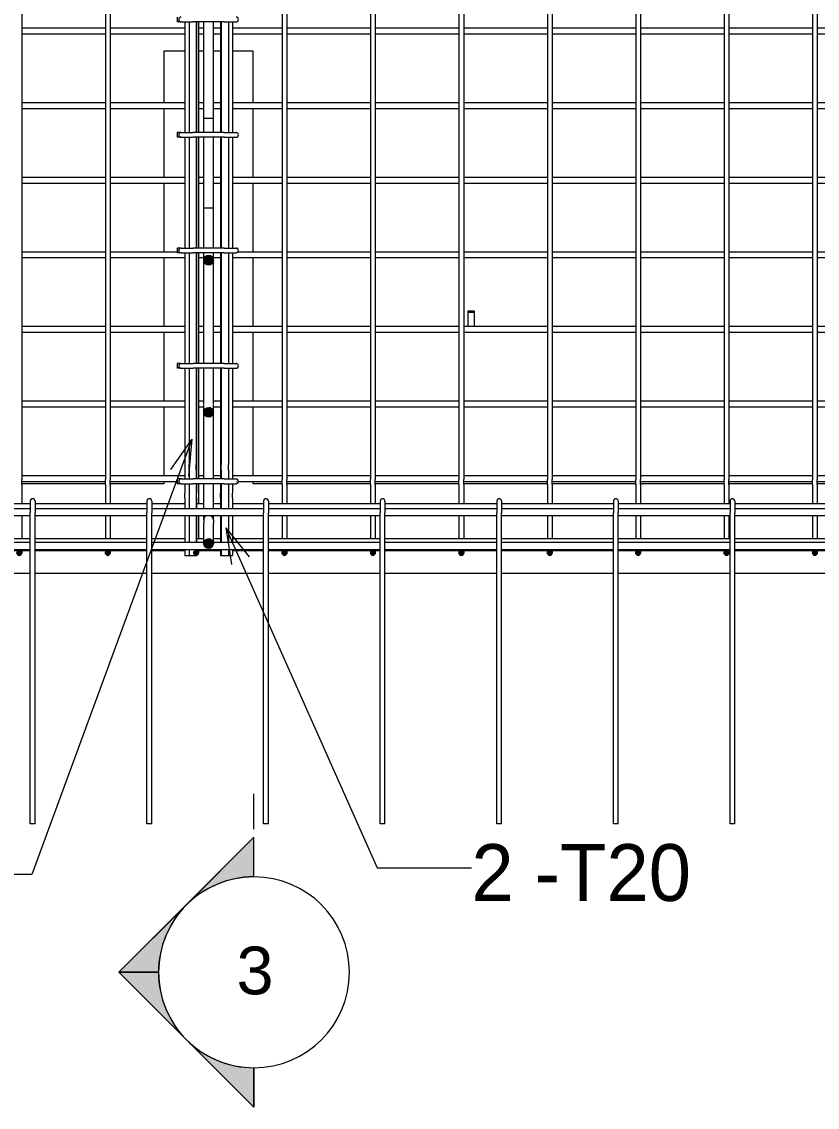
# Model space of a CAD drawing. Header units: millimetres. Extents: x 61914 to 85282, y 2378 to 28606.
# Drawn here: x 65570 to 66903, y 24155 to 25975 of the extents above; entities that cross this region are included whole.
import ezdxf

# ---------------------------------------------------------------- set-up
doc = ezdxf.new("R2010")
doc.units = ezdxf.units.MM
for name, color, linetype, lineweight in [('A-FLOR', 192, 'Continuous', 18), ('A-GENM', 13, 'Continuous', 18), ('G-ANNO-SYMB', 111, 'Continuous', 9), ('S-RBAR', 171, 'Continuous', 18), ('S-RBAR-IDEN', 171, 'Continuous', 9)]:
    doc.layers.add(name, color=color, linetype=linetype, lineweight=lineweight)
doc.styles.add('Arial', font='arial.ttf', dxfattribs={"height": 80})
doc.styles.add('Nirmala UI', font='Nirmala.ttf', dxfattribs={"height": 95.25})

# ---------------------------------------------------------------- blocks, each defined once
blk = doc.blocks.new('RR spread anchor face based - RR-SA-2_5-150-V1-Elevation Top1')
at = {"layer": 'A-GENM'}
for p, q in [((66318, 25487.9), (66318, 25490.4)), ((66318, 25490.4), (66328, 25490.4)), ((66318, 25464.4), (66318, 25487.9)), ((66318, 25487.9), (66328, 25487.9)), ((66328, 25490.4), (66328, 25487.9)), ((66328, 25487.9), (66328, 25464.4))]:
    blk.add_line(p, q, dxfattribs=at)
blk = doc.blocks.new('Detail View - M_Section Head - Filled SHOP DWG-600895-Elevation Top1')
at = {"layer": 'G-ANNO-SYMB'}
h = blk.add_hatch(color=256, dxfattribs=at)
edge = h.paths.add_edge_path()
edge.add_line((62881.6, 25976.8), (62881.6, 25910.5))
edge.add_arc((62881.6, 25750.5), 160, 90, 135)
edge.add_line((62768.5, 25863.6), (62881.6, 25976.8))
h = blk.add_hatch(color=256, dxfattribs=at)
edge = h.paths.add_edge_path()
edge.add_line((62881.6, 25976.8), (62994.7, 25863.6))
edge.add_arc((62881.6, 25750.5), 160, 45, 90)
edge.add_line((62881.6, 25910.5), (62881.6, 25976.8))
h = blk.add_hatch(color=256, dxfattribs=at)
edge = h.paths.add_edge_path()
edge.add_line((62655.3, 25750.5), (62768.5, 25863.6))
edge.add_arc((62881.6, 25750.5), 160, 135, 180)
edge.add_line((62721.6, 25750.5), (62655.3, 25750.5))
h = blk.add_hatch(color=256, dxfattribs=at)
edge = h.paths.add_edge_path()
edge.add_line((63107.9, 25750.5), (63041.6, 25750.5))
edge.add_arc((62881.6, 25750.5), 160, 0, 45)
edge.add_line((62994.7, 25863.6), (63107.9, 25750.5))
for p, q in [((62881.6, 25976.8), (62655.3, 25750.5)), ((62881.6, 25976.8), (62768.5, 25863.6)), ((62881.6, 25976.8), (63107.9, 25750.5)), ((62881.6, 25910.5), (62881.6, 25976.8)), ((62881.6, 25976.8), (62881.6, 25910.5)), ((62994.7, 25863.6), (62881.6, 25976.8)), ((62768.5, 25863.6), (62655.3, 25750.5)), ((63107.9, 25750.5), (62994.7, 25863.6)), ((62721.6, 25750.5), (62655.3, 25750.5)), ((62655.3, 25750.5), (62721.6, 25750.5)), ((63041.6, 25750.5), (63107.9, 25750.5)), ((63041.6, 25750.5), (63107.9, 25750.5))]:
    blk.add_line(p, q, dxfattribs=at)
for start, end in [(0, 180), (90, 135), (45, 90), (135, 180), (0, 45), (180, 0)]:
    blk.add_arc((62881.6, 25750.5), 160, start, end, dxfattribs=at)

msp = doc.modelspace()

# ---------------------------------------------------------------- hatches: boundary and pattern name
at = {"layer": 'S-RBAR'}
h = msp.add_hatch(color=256, dxfattribs=at)
edge = h.paths.add_edge_path()
edge.add_arc((65883, 25575.4), 8, 0, 360)
for points in [[(65885.5, 25567.8), (65891, 25575.4), (65885.5, 25583), (65876.6, 25580.1), (65876.6, 25570.7)], [(65885.5, 25312.8), (65891, 25320.4), (65885.5, 25328), (65876.6, 25325.1), (65876.6, 25315.7)], [(65885.5, 25092.8), (65891, 25100.4), (65885.5, 25108), (65876.6, 25105.1), (65876.6, 25095.7)], [(65885.5, 25092.8), (65891, 25100.4), (65885.5, 25108), (65876.6, 25105.1), (65876.6, 25095.7)], [(65714, 25080.4), (65718, 25084.4), (65714, 25088.4), (65710, 25084.4)], [(65862.1, 25080.4), (65866.1, 25084.4), (65862.1, 25088.4), (65858.1, 25084.4)], [(66010.3, 25080.4), (66014.3, 25084.4), (66010.3, 25088.4), (66006.3, 25084.4)], [(66158.5, 25080.4), (66162.5, 25084.4), (66158.5, 25088.4), (66154.5, 25084.4)], [(66306.7, 25080.4), (66310.7, 25084.4), (66306.7, 25088.4), (66302.7, 25084.4)], [(66454.9, 25080.4), (66458.9, 25084.4), (66454.9, 25088.4), (66450.9, 25084.4)], [(66603, 25080.4), (66607, 25084.4), (66603, 25088.4), (66599, 25084.4)], [(66751.2, 25080.4), (66755.2, 25084.4), (66751.2, 25088.4), (66747.2, 25084.4)], [(66899.4, 25080.4), (66903.4, 25084.4), (66899.4, 25088.4), (66895.4, 25084.4)]]:
    msp.add_hatch(color=256, dxfattribs=at).paths.add_polyline_path(points)
h = msp.add_hatch(color=256, dxfattribs=at)
edge = h.paths.add_edge_path()
edge.add_arc((65883, 25320.4), 8, 0, 360)
h = msp.add_hatch(color=256, dxfattribs=at)
edge = h.paths.add_edge_path()
edge.add_arc((65883, 25100.4), 8, 0, 360)
h = msp.add_hatch(color=256, dxfattribs=at)
edge = h.paths.add_edge_path()
edge.add_arc((65883, 25100.4), 8, 0, 360)
h = msp.add_hatch(color=256, dxfattribs=at)
edge = h.paths.add_edge_path()
edge.add_arc((65565.8, 25084.4), 4, 0, 360)
h = msp.add_hatch(color=256, dxfattribs=at)
edge = h.paths.add_edge_path()
edge.add_arc((65714, 25084.4), 4, 0, 360)
h = msp.add_hatch(color=256, dxfattribs=at)
edge = h.paths.add_edge_path()
edge.add_arc((65862.1, 25084.4), 4, 0, 360)
h = msp.add_hatch(color=256, dxfattribs=at)
edge = h.paths.add_edge_path()
edge.add_arc((66010.3, 25084.4), 4, 0, 360)
h = msp.add_hatch(color=256, dxfattribs=at)
edge = h.paths.add_edge_path()
edge.add_arc((66158.5, 25084.4), 4, 0, 360)
h = msp.add_hatch(color=256, dxfattribs=at)
edge = h.paths.add_edge_path()
edge.add_arc((66306.7, 25084.4), 4, 0, 360)
h = msp.add_hatch(color=256, dxfattribs=at)
edge = h.paths.add_edge_path()
edge.add_arc((66454.9, 25084.4), 4, 0, 360)
h = msp.add_hatch(color=256, dxfattribs=at)
edge = h.paths.add_edge_path()
edge.add_arc((66603, 25084.4), 4, 0, 360)
h = msp.add_hatch(color=256, dxfattribs=at)
edge = h.paths.add_edge_path()
edge.add_arc((66751.2, 25084.4), 4, 0, 360)
h = msp.add_hatch(color=256, dxfattribs=at)
edge = h.paths.add_edge_path()
edge.add_arc((66899.4, 25084.4), 4, 0, 360)

# ---------------------------------------------------------------- linework, layer by layer
at = {"layer": 'A-FLOR'}
for p, q in [((65843, 25925.4), (65808, 25925.4)), ((65808, 25925.4), (65808, 25839.4)), ((65875, 25925.4), (65866.1, 25925.4)), ((65903, 25925.4), (65891, 25925.4)), ((65958, 25925.4), (65923, 25925.4)), ((65958, 25839.4), (65958, 25925.4)), ((65808, 25829.4), (65808, 25714.4)), ((65958, 25714.4), (65958, 25829.4)), ((65808, 25704.4), (65808, 25589.4)), ((65958, 25589.4), (65958, 25704.4)), ((65808, 25579.4), (65808, 25464.4)), ((65958, 25464.4), (65958, 25579.4)), ((65808, 25454.4), (65808, 25339.4)), ((65958, 25339.4), (65958, 25454.4)), ((65808, 25329.4), (65808, 25214.4)), ((65958, 25214.4), (65958, 25329.4)), ((65808, 25204.4), (65808, 25200.4)), ((65958, 25200.4), (65958, 25204.4)), ((65710, 25200.4), (65569.8, 25200.4)), ((65808, 25200.4), (65718, 25200.4)), ((66006.3, 25200.4), (65958, 25200.4)), ((66154.5, 25200.4), (66014.3, 25200.4)), ((66302.7, 25200.4), (66162.5, 25200.4)), ((66450.9, 25200.4), (66310.7, 25200.4)), ((66599, 25200.4), (66458.9, 25200.4)), ((66747.2, 25200.4), (66607, 25200.4)), ((66895.4, 25200.4), (66755.2, 25200.4)), ((67025, 25200.4), (66903.4, 25200.4)), ((65396.7, 25050.4), (65584.2, 25050.4)), ((65592.2, 25050.4), (65779.7, 25050.4)), ((65787.7, 25050.4), (65975.2, 25050.4)), ((65983.2, 25050.4), (66170.7, 25050.4)), ((66178.7, 25050.4), (66366.2, 25050.4)), ((66374.2, 25050.4), (66561.7, 25050.4)), ((66569.7, 25050.4), (66757.2, 25050.4)), ((66765.2, 25050.4), (66952.7, 25050.4))]:
    msp.add_line(p, q, dxfattribs=at)
at = {"layer": 'G-ANNO-SYMB'}
msp.add_line((65959.1, 24621.5), (65959.1, 24680.8), dxfattribs=at)
at = {"layer": 'S-RBAR'}
for p, q in [((65569.8, 26943.2), (65569.8, 25207.6)), ((65710, 26943.2), (65710, 25207.6)), ((65718, 26943.2), (65718, 25207.6)), ((66006.3, 26943.2), (66006.3, 25207.6)), ((66014.3, 26943.2), (66014.3, 25207.6)), ((66154.5, 26943.2), (66154.5, 25207.6)), ((66162.5, 26943.2), (66162.5, 25207.6)), ((66302.7, 26943.2), (66302.7, 25207.6)), ((66310.7, 26943.2), (66310.7, 25207.6)), ((66450.9, 26943.2), (66450.9, 25207.6)), ((66458.9, 26943.2), (66458.9, 25207.6)), ((66599, 26943.2), (66599, 25207.6)), ((66607, 26943.2), (66607, 25207.6)), ((66747.2, 26943.2), (66747.2, 25207.6)), ((66755.2, 26943.2), (66755.2, 25207.6)), ((66895.4, 26943.2), (66895.4, 25207.6)), ((66903.4, 26943.2), (66903.4, 25207.6)), ((65830.6, 25982.6), (65830.6, 25974.6)), ((65837, 25974.6), (65830.6, 25974.6)), ((65837, 25974.6), (65857, 25974.6)), ((65843, 25974.6), (65843, 25789.1)), ((65850.4, 25974.6), (65850.4, 25789.1)), ((65909, 25974.6), (65857, 25974.6)), ((65862.4, 25974.6), (65862.4, 25789.1)), ((65863, 25974.6), (65863, 25789.1)), ((65866.1, 25974.6), (65866.1, 25789.1)), ((65875, 25789.1), (65875, 25974.6)), ((65891, 25789.1), (65891, 25974.6)), ((65903, 25974.6), (65903, 25789.1)), ((65904.3, 25974.6), (65904.3, 25789.1)), ((65909, 25974.6), (65929, 25974.6)), ((65909, 25974.6), (65929, 25974.6)), ((65916.3, 25974.6), (65916.3, 25789.1)), ((65923, 25974.6), (65923, 25789.1)), ((65569.8, 25964.4), (65710, 25964.4)), ((65569.8, 25954.4), (65710, 25954.4)), ((65718, 25964.4), (65843, 25964.4)), ((65718, 25954.4), (65843, 25954.4)), ((65866.1, 25964.4), (65875, 25964.4)), ((65866.1, 25954.4), (65875, 25954.4)), ((65891, 25964.4), (65903, 25964.4)), ((65891, 25954.4), (65903, 25954.4)), ((65923, 25964.4), (66006.3, 25964.4)), ((65923, 25954.4), (66006.3, 25954.4)), ((66014.3, 25964.4), (66154.5, 25964.4)), ((66014.3, 25954.4), (66154.5, 25954.4)), ((66162.5, 25964.4), (66302.7, 25964.4)), ((66162.5, 25954.4), (66302.7, 25954.4)), ((66310.7, 25964.4), (66450.9, 25964.4)), ((66310.7, 25954.4), (66450.9, 25954.4)), ((66458.9, 25964.4), (66599, 25964.4)), ((66458.9, 25954.4), (66599, 25954.4)), ((66607, 25964.4), (66747.2, 25964.4)), ((66607, 25954.4), (66747.2, 25954.4)), ((66755.2, 25964.4), (66895.4, 25964.4)), ((66755.2, 25954.4), (66895.4, 25954.4)), ((66903.4, 25964.4), (67043.6, 25964.4)), ((66903.4, 25954.4), (67043.6, 25954.4)), ((65569.8, 25839.4), (65710, 25839.4)), ((65718, 25839.4), (65843, 25839.4)), ((65866.1, 25839.4), (65875, 25839.4)), ((65891, 25839.4), (65903, 25839.4)), ((65923, 25839.4), (66006.3, 25839.4)), ((66014.3, 25839.4), (66154.5, 25839.4)), ((66162.5, 25839.4), (66302.7, 25839.4)), ((66310.7, 25839.4), (66450.9, 25839.4)), ((66458.9, 25839.4), (66599, 25839.4)), ((66607, 25839.4), (66747.2, 25839.4)), ((66755.2, 25839.4), (66895.4, 25839.4)), ((66903.4, 25839.4), (67043.6, 25839.4)), ((65569.8, 25829.4), (65710, 25829.4)), ((65718, 25829.4), (65843, 25829.4)), ((65866.1, 25829.4), (65875, 25829.4)), ((65891, 25829.4), (65903, 25829.4)), ((65923, 25829.4), (66006.3, 25829.4)), ((66014.3, 25829.4), (66154.5, 25829.4)), ((66162.5, 25829.4), (66302.7, 25829.4)), ((66310.7, 25829.4), (66450.9, 25829.4)), ((66458.9, 25829.4), (66599, 25829.4)), ((66607, 25829.4), (66747.2, 25829.4)), ((66755.2, 25829.4), (66895.4, 25829.4)), ((66903.4, 25829.4), (67043.6, 25829.4)), ((65891, 25812.4), (65875, 25812.4)), ((65875, 25789.1), (65875, 25812.4)), ((65891, 25789.1), (65891, 25812.4)), ((65837, 25789.1), (65830.6, 25789.1)), ((65830.6, 25789.1), (65830.6, 25781.1)), ((65837, 25789.1), (65857, 25789.1)), ((65909, 25789.1), (65857, 25789.1)), ((65909, 25789.1), (65923.2, 25789.1)), ((65923.2, 25789.1), (65929, 25789.1)), ((65923.2, 25789.1), (65929, 25789.1)), ((65837, 25781.1), (65830.6, 25781.1)), ((65837, 25781.1), (65857, 25781.1)), ((65843, 25781.1), (65843, 25595.5)), ((65850.4, 25781.1), (65850.4, 25595.5)), ((65909, 25781.1), (65857, 25781.1)), ((65862.4, 25781.1), (65862.4, 25595.5)), ((65863, 25781.1), (65863, 25595.5)), ((65866.1, 25781.1), (65866.1, 25595.5)), ((65875, 25662.3), (65875, 25781.1)), ((65875, 25662.3), (65875, 25781.1)), ((65891, 25662.3), (65891, 25781.1)), ((65891, 25662.3), (65891, 25781.1)), ((65903, 25781.1), (65903, 25595.5)), ((65904.3, 25781.1), (65904.3, 25595.5)), ((65909, 25781.1), (65929, 25781.1)), ((65909, 25781.1), (65929, 25781.1)), ((65916.3, 25781.1), (65916.3, 25595.5)), ((65923, 25781.1), (65923, 25595.5)), ((65569.8, 25714.4), (65710, 25714.4)), ((65718, 25714.4), (65843, 25714.4)), ((65866.1, 25714.4), (65875, 25714.4)), ((65891, 25714.4), (65903, 25714.4)), ((65923, 25714.4), (66006.3, 25714.4)), ((66014.3, 25714.4), (66154.5, 25714.4)), ((66162.5, 25714.4), (66302.7, 25714.4)), ((66310.7, 25714.4), (66450.9, 25714.4)), ((66458.9, 25714.4), (66599, 25714.4)), ((66607, 25714.4), (66747.2, 25714.4)), ((66755.2, 25714.4), (66895.4, 25714.4)), ((66903.4, 25714.4), (67043.6, 25714.4)), ((65569.8, 25704.4), (65710, 25704.4)), ((65718, 25704.4), (65843, 25704.4)), ((65866.1, 25704.4), (65875, 25704.4)), ((65891, 25704.4), (65903, 25704.4)), ((65923, 25704.4), (66006.3, 25704.4)), ((66014.3, 25704.4), (66154.5, 25704.4)), ((66162.5, 25704.4), (66302.7, 25704.4)), ((66310.7, 25704.4), (66450.9, 25704.4)), ((66458.9, 25704.4), (66599, 25704.4)), ((66607, 25704.4), (66747.2, 25704.4)), ((66755.2, 25704.4), (66895.4, 25704.4)), ((66903.4, 25704.4), (67043.6, 25704.4)), ((65891, 25662.3), (65875, 25662.3)), ((65875, 25595.5), (65875, 25662.3)), ((65891, 25595.5), (65891, 25662.3)), ((65569.8, 25589.4), (65710, 25589.4)), ((65718, 25589.4), (65830.6, 25589.4)), ((65837, 25595.5), (65830.6, 25595.5)), ((65830.6, 25595.5), (65830.6, 25587.5)), ((65837, 25587.5), (65830.6, 25587.5)), ((65837, 25595.5), (65857, 25595.5)), ((65837, 25587.5), (65857, 25587.5)), ((65843, 25587.5), (65843, 25401.9)), ((65850.4, 25587.5), (65850.4, 25401.9)), ((65909, 25595.5), (65857, 25595.5)), ((65909, 25587.5), (65857, 25587.5)), ((65862.4, 25587.5), (65862.4, 25401.9)), ((65863, 25587.5), (65863, 25401.9)), ((65866.1, 25587.5), (65866.1, 25401.9)), ((65875, 25575.4), (65875, 25586.5)), ((65891, 25575.4), (65891, 25586.5)), ((65903, 25587.5), (65903, 25401.9)), ((65904.3, 25587.5), (65904.3, 25401.9)), ((65909, 25595.5), (65923.2, 25595.5)), ((65909, 25587.5), (65929, 25587.5)), ((65909, 25587.5), (65929, 25587.5)), ((65916.3, 25587.5), (65916.3, 25401.9)), ((65923, 25587.5), (65923, 25401.9)), ((65923.2, 25595.5), (65929, 25595.5)), ((65923.2, 25595.5), (65929, 25595.5)), ((65932.1, 25589.4), (66006.3, 25589.4)), ((66014.3, 25589.4), (66154.5, 25589.4)), ((66162.5, 25589.4), (66302.7, 25589.4)), ((66310.7, 25589.4), (66450.9, 25589.4)), ((66458.9, 25589.4), (66599, 25589.4)), ((66607, 25589.4), (66747.2, 25589.4)), ((66755.2, 25589.4), (66895.4, 25589.4)), ((66903.4, 25589.4), (67025, 25589.4)), ((65569.8, 25579.4), (65710, 25579.4)), ((65718, 25579.4), (65843, 25579.4)), ((65866.1, 25579.4), (65875, 25579.4)), ((65875, 25401.9), (65875, 25575.4)), ((65885.5, 25583), (65876.6, 25580.1)), ((65876.6, 25580.1), (65876.6, 25570.7)), ((65876.6, 25570.7), (65885.5, 25567.8)), ((65891, 25575.4), (65885.5, 25583)), ((65885.5, 25567.8), (65891, 25575.4)), ((65891, 25579.4), (65903, 25579.4)), ((65891, 25401.9), (65891, 25575.4)), ((65923, 25579.4), (66006.3, 25579.4)), ((66014.3, 25579.4), (66154.5, 25579.4)), ((66162.5, 25579.4), (66302.7, 25579.4)), ((66310.7, 25579.4), (66450.9, 25579.4)), ((66458.9, 25579.4), (66599, 25579.4)), ((66607, 25579.4), (66747.2, 25579.4)), ((66755.2, 25579.4), (66895.4, 25579.4)), ((66903.4, 25579.4), (67025, 25579.4)), ((65569.8, 25464.4), (65710, 25464.4)), ((65718, 25464.4), (65843, 25464.4)), ((65866.1, 25464.4), (65875, 25464.4)), ((65891, 25464.4), (65903, 25464.4)), ((65923, 25464.4), (66006.3, 25464.4)), ((66014.3, 25464.4), (66154.5, 25464.4)), ((66162.5, 25464.4), (66302.7, 25464.4)), ((66310.7, 25464.4), (66450.9, 25464.4)), ((66458.9, 25464.4), (66599, 25464.4)), ((66607, 25464.4), (66747.2, 25464.4)), ((66755.2, 25464.4), (66895.4, 25464.4)), ((66903.4, 25464.4), (67025, 25464.4)), ((65569.8, 25454.4), (65710, 25454.4)), ((65718, 25454.4), (65843, 25454.4)), ((65866.1, 25454.4), (65875, 25454.4)), ((65891, 25454.4), (65903, 25454.4)), ((65923, 25454.4), (66006.3, 25454.4)), ((66014.3, 25454.4), (66154.5, 25454.4)), ((66162.5, 25454.4), (66302.7, 25454.4)), ((66310.7, 25454.4), (66450.9, 25454.4)), ((66458.9, 25454.4), (66599, 25454.4)), ((66607, 25454.4), (66747.2, 25454.4)), ((66755.2, 25454.4), (66895.4, 25454.4)), ((66903.4, 25454.4), (67025, 25454.4)), ((65837, 25401.9), (65830.6, 25401.9)), ((65830.6, 25401.9), (65830.6, 25393.9)), ((65837, 25393.9), (65830.6, 25393.9)), ((65837, 25401.9), (65857, 25401.9)), ((65837, 25393.9), (65857, 25393.9)), ((65843, 25393.9), (65843, 25292.2)), ((65850.4, 25393.9), (65850.4, 25232.9)), ((65909, 25401.9), (65857, 25401.9)), ((65909, 25393.9), (65857, 25393.9)), ((65862.4, 25393.9), (65862.4, 25232.9)), ((65863, 25393.9), (65863, 25292.2)), ((65866.1, 25393.9), (65866.1, 25208.4)), ((65875, 25333.8), (65875, 25393.9)), ((65891, 25333.8), (65891, 25393.9)), ((65903, 25393.9), (65903, 25292.2)), ((65904.3, 25393.9), (65904.3, 25232.9)), ((65909, 25401.9), (65923.2, 25401.9)), ((65909, 25393.9), (65929, 25393.9)), ((65909, 25393.9), (65929, 25393.9)), ((65916.3, 25393.9), (65916.3, 25232.9)), ((65923, 25393.9), (65923, 25292.2)), ((65923.2, 25401.9), (65929, 25401.9)), ((65923.2, 25401.9), (65929, 25401.9)), ((65569.8, 25339.4), (65710, 25339.4)), ((65718, 25339.4), (65843, 25339.4)), ((65866.1, 25339.4), (65875, 25339.4)), ((65875, 25320.4), (65875, 25332.8)), ((65891, 25339.4), (65903, 25339.4)), ((65891, 25320.4), (65891, 25332.8)), ((65923, 25339.4), (66006.3, 25339.4)), ((66014.3, 25339.4), (66154.5, 25339.4)), ((66162.5, 25339.4), (66302.7, 25339.4)), ((66310.7, 25339.4), (66450.9, 25339.4)), ((66458.9, 25339.4), (66599, 25339.4)), ((66607, 25339.4), (66747.2, 25339.4)), ((66755.2, 25339.4), (66895.4, 25339.4)), ((66903.4, 25339.4), (67025, 25339.4)), ((65569.8, 25329.4), (65710, 25329.4)), ((65718, 25329.4), (65843, 25329.4)), ((65866.1, 25329.4), (65875, 25329.4)), ((65875, 25208.4), (65875, 25320.4)), ((65885.5, 25328), (65876.6, 25325.1)), ((65876.6, 25325.1), (65876.6, 25315.7)), ((65876.6, 25315.7), (65885.5, 25312.8)), ((65891, 25320.4), (65885.5, 25328)), ((65885.5, 25312.8), (65891, 25320.4)), ((65891, 25329.4), (65903, 25329.4)), ((65891, 25208.4), (65891, 25320.4)), ((65923, 25329.4), (66006.3, 25329.4)), ((66014.3, 25329.4), (66154.5, 25329.4)), ((66162.5, 25329.4), (66302.7, 25329.4)), ((66310.7, 25329.4), (66450.9, 25329.4)), ((66458.9, 25329.4), (66599, 25329.4)), ((66607, 25329.4), (66747.2, 25329.4)), ((66755.2, 25329.4), (66895.4, 25329.4)), ((66903.4, 25329.4), (67025, 25329.4)), ((65843, 25292.2), (65843, 25284)), ((65843, 25284), (65843, 25208.4)), ((65863, 25292.2), (65863, 25284)), ((65863, 25284), (65863, 25208.4)), ((65903, 25292.2), (65903, 25284)), ((65903, 25284), (65903, 25208.4)), ((65923, 25292.2), (65923, 25284)), ((65923, 25284), (65923, 25208.4)), ((65850.4, 25223.6), (65850.4, 25232.9)), ((65850.4, 25223.6), (65850.4, 25208.4)), ((65862.4, 25223.6), (65862.4, 25232.9)), ((65862.4, 25223.6), (65862.4, 25208.4)), ((65904.3, 25223.6), (65904.3, 25232.9)), ((65904.3, 25223.6), (65904.3, 25208.4)), ((65916.3, 25223.6), (65916.3, 25232.9)), ((65916.3, 25223.6), (65916.3, 25208.4)), ((65569.8, 25214.4), (65710, 25214.4)), ((65569.8, 25199.1), (65569.8, 25207.6)), ((65569.8, 25204.4), (65710, 25204.4)), ((65710, 25199.1), (65710, 25207.6)), ((65718, 25214.4), (65843, 25214.4)), ((65718, 25199.1), (65718, 25207.6)), ((65718, 25204.4), (65830.6, 25204.4)), ((65837, 25208.4), (65830.6, 25208.4)), ((65830.6, 25208.4), (65830.6, 25200.4)), ((65837, 25208.4), (65857, 25208.4)), ((65909, 25208.4), (65857, 25208.4)), ((65866.1, 25214.4), (65875, 25214.4)), ((65891, 25214.4), (65903, 25214.4)), ((65909, 25208.4), (65923.2, 25208.4)), ((65923, 25214.4), (66006.3, 25214.4)), ((65923.2, 25208.4), (65929, 25208.4)), ((65923.2, 25208.4), (65929, 25208.4)), ((65929, 25204.4), (65929.6, 25204.4)), ((65933, 25204.4), (66006.3, 25204.4)), ((66006.3, 25199.1), (66006.3, 25207.6)), ((66014.3, 25214.4), (66154.5, 25214.4)), ((66014.3, 25199.1), (66014.3, 25207.6)), ((66014.3, 25204.4), (66154.5, 25204.4)), ((66154.5, 25199.1), (66154.5, 25207.6)), ((66162.5, 25214.4), (66302.7, 25214.4)), ((66162.5, 25199.1), (66162.5, 25207.6)), ((66162.5, 25204.4), (66302.7, 25204.4)), ((66302.7, 25199.1), (66302.7, 25207.6)), ((66310.7, 25214.4), (66450.9, 25214.4)), ((66310.7, 25199.1), (66310.7, 25207.6)), ((66310.7, 25204.4), (66450.9, 25204.4)), ((66450.9, 25199.1), (66450.9, 25207.6)), ((66458.9, 25214.4), (66599, 25214.4)), ((66458.9, 25199.1), (66458.9, 25207.6)), ((66458.9, 25204.4), (66599, 25204.4)), ((66599, 25199.1), (66599, 25207.6)), ((66607, 25214.4), (66747.2, 25214.4)), ((66607, 25199.1), (66607, 25207.6)), ((66607, 25204.4), (66747.2, 25204.4)), ((66747.2, 25199.1), (66747.2, 25207.6)), ((66755.2, 25214.4), (66895.4, 25214.4)), ((66755.2, 25199.1), (66755.2, 25207.6)), ((66755.2, 25204.4), (66895.4, 25204.4)), ((66895.4, 25199.1), (66895.4, 25207.6)), ((66903.4, 25214.4), (67025, 25214.4)), ((66903.4, 25199.1), (66903.4, 25207.6)), ((66903.4, 25204.4), (67025, 25204.4)), ((65569.8, 25199.1), (65569.8, 25185.7)), ((65569.8, 25185.7), (65569.8, 25177.2)), ((65710, 25199.1), (65710, 25185.7)), ((65710, 25185.7), (65710, 25177.2)), ((65718, 25199.1), (65718, 25185.7)), ((65718, 25185.7), (65718, 25177.2)), ((65837, 25200.4), (65830.6, 25200.4)), ((65837, 25200.4), (65857, 25200.4)), ((65843, 25200.4), (65843, 25184.9)), ((65843, 25176.8), (65843, 25184.9)), ((65850.4, 25200.4), (65850.4, 25183.4)), ((65909, 25200.4), (65857, 25200.4)), ((65862.4, 25200.4), (65862.4, 25183.4)), ((65863, 25200.4), (65863, 25184.9)), ((65863, 25176.8), (65863, 25184.9)), ((65866.1, 25199.1), (65866.1, 25200.4)), ((65866.1, 25199.1), (65866.1, 25185.7)), ((65866.1, 25185.7), (65866.1, 25177.2)), ((65875, 25179.9), (65875, 25200.4)), ((65891, 25179.9), (65891, 25200.4)), ((65903, 25200.4), (65903, 25184.9)), ((65903, 25176.8), (65903, 25184.9)), ((65904.3, 25200.4), (65904.3, 25183.4)), ((65909, 25200.4), (65929, 25200.4)), ((65909, 25200.4), (65929, 25200.4)), ((65916.3, 25200.4), (65916.3, 25183.4)), ((65923, 25200.4), (65923, 25184.9)), ((65923, 25176.8), (65923, 25184.9)), ((66006.3, 25199.1), (66006.3, 25185.7)), ((66006.3, 25185.7), (66006.3, 25177.2)), ((66014.3, 25199.1), (66014.3, 25185.7)), ((66014.3, 25185.7), (66014.3, 25177.2)), ((66154.5, 25199.1), (66154.5, 25185.7)), ((66154.5, 25185.7), (66154.5, 25177.2)), ((66162.5, 25199.1), (66162.5, 25185.7)), ((66162.5, 25185.7), (66162.5, 25177.2)), ((66302.7, 25199.1), (66302.7, 25185.7)), ((66302.7, 25185.7), (66302.7, 25177.2)), ((66310.7, 25199.1), (66310.7, 25185.7)), ((66310.7, 25185.7), (66310.7, 25177.2)), ((66450.9, 25199.1), (66450.9, 25185.7)), ((66450.9, 25185.7), (66450.9, 25177.2)), ((66458.9, 25199.1), (66458.9, 25185.7)), ((66458.9, 25185.7), (66458.9, 25177.2)), ((66599, 25199.1), (66599, 25185.7)), ((66599, 25185.7), (66599, 25177.2)), ((66607, 25199.1), (66607, 25185.7)), ((66607, 25185.7), (66607, 25177.2)), ((66747.2, 25199.1), (66747.2, 25185.7)), ((66747.2, 25185.7), (66747.2, 25177.2)), ((66755.2, 25199.1), (66755.2, 25185.7)), ((66755.2, 25185.7), (66755.2, 25177.2)), ((66895.4, 25199.1), (66895.4, 25185.7)), ((66895.4, 25185.7), (66895.4, 25177.2)), ((66903.4, 25199.1), (66903.4, 25185.7)), ((66903.4, 25185.7), (66903.4, 25177.2)), ((65456, 25167.4), (65584.2, 25167.4)), ((65569.8, 25177.2), (65569.8, 25167.4)), ((65584.2, 25171.4), (65584.2, 25151.4)), ((65584.2, 25171.4), (65584.2, 25151.4)), ((65592.2, 25171.4), (65592.2, 25165.5)), ((65592.2, 25171.4), (65592.2, 25165.5)), ((65592.2, 25167.4), (65779.7, 25167.4)), ((65710, 25177.2), (65710, 25167.4)), ((65718, 25177.2), (65718, 25167.4)), ((65779.7, 25171.4), (65779.7, 25151.4)), ((65779.7, 25171.4), (65779.7, 25151.4)), ((65787.7, 25171.4), (65787.7, 25165.5)), ((65787.7, 25171.4), (65787.7, 25165.5)), ((65787.7, 25167.4), (65843, 25167.4)), ((65843, 25176.8), (65843, 25158.4)), ((65850.4, 25183.4), (65850.4, 25174.1)), ((65850.4, 25174.1), (65850.4, 25158.4)), ((65862.4, 25183.4), (65862.4, 25174.1)), ((65862.4, 25174.1), (65862.4, 25158.4)), ((65863, 25176.8), (65863, 25158.4)), ((65863, 25167.4), (65875, 25167.4)), ((65866.1, 25177.2), (65866.1, 25167.4)), ((65875, 25158.1), (65875, 25179.9)), ((65891, 25158.1), (65891, 25179.9)), ((65891, 25167.4), (65903, 25167.4)), ((65903, 25176.8), (65903, 25158.4)), ((65904.3, 25183.4), (65904.3, 25174.1)), ((65904.3, 25174.1), (65904.3, 25158.4)), ((65916.3, 25183.4), (65916.3, 25174.1)), ((65916.3, 25174.1), (65916.3, 25158.4)), ((65923, 25176.8), (65923, 25158.4)), ((65923, 25167.4), (65975.2, 25167.4)), ((65975.2, 25171.4), (65975.2, 25151.4)), ((65975.2, 25171.4), (65975.2, 25151.4)), ((65983.2, 25171.4), (65983.2, 25165.5)), ((65983.2, 25171.4), (65983.2, 25165.5)), ((65983.2, 25167.4), (66170.7, 25167.4)), ((66006.3, 25177.2), (66006.3, 25167.4)), ((66014.3, 25177.2), (66014.3, 25167.4)), ((66154.5, 25177.2), (66154.5, 25167.4)), ((66162.5, 25177.2), (66162.5, 25167.4)), ((66170.7, 25171.4), (66170.7, 25151.4)), ((66170.7, 25171.4), (66170.7, 25151.4)), ((66178.7, 25171.4), (66178.7, 25165.5)), ((66178.7, 25171.4), (66178.7, 25165.5)), ((66178.7, 25167.4), (66366.2, 25167.4)), ((66302.7, 25177.2), (66302.7, 25167.4)), ((66310.7, 25177.2), (66310.7, 25167.4)), ((66366.2, 25171.4), (66366.2, 25151.4)), ((66366.2, 25171.4), (66366.2, 25151.4)), ((66374.2, 25171.4), (66374.2, 25165.5)), ((66374.2, 25171.4), (66374.2, 25165.5)), ((66374.2, 25167.4), (66561.7, 25167.4)), ((66450.9, 25177.2), (66450.9, 25167.4)), ((66458.9, 25177.2), (66458.9, 25167.4)), ((66561.7, 25171.4), (66561.7, 25151.4)), ((66561.7, 25171.4), (66561.7, 25151.4)), ((66569.7, 25171.4), (66569.7, 25165.5)), ((66569.7, 25171.4), (66569.7, 25165.5)), ((66569.7, 25167.4), (66757.2, 25167.4)), ((66599, 25177.2), (66599, 25167.4)), ((66607, 25177.2), (66607, 25167.4)), ((66747.2, 25177.2), (66747.2, 25167.4)), ((66755.2, 25177.2), (66755.2, 25167.4)), ((66757.2, 25171.4), (66757.2, 25151.4)), ((66757.2, 25171.4), (66757.2, 25151.4)), ((66765.2, 25171.4), (66765.2, 25165.5)), ((66765.2, 25171.4), (66765.2, 25165.5)), ((66765.2, 25167.4), (66952.7, 25167.4)), ((66895.4, 25177.2), (66895.4, 25167.4)), ((66903.4, 25177.2), (66903.4, 25167.4)), ((65584.2, 25158.4), (65396.7, 25158.4)), ((65584.2, 24630.4), (65584.2, 25151.4)), ((65584.2, 25104.4), (65584.2, 25151.4)), ((65592.2, 25165.5), (65592.2, 25151.4)), ((65779.7, 25158.4), (65592.2, 25158.4)), ((65592.2, 24630.4), (65592.2, 25151.4)), ((65592.2, 25104.4), (65592.2, 25151.4)), ((65779.7, 24630.4), (65779.7, 25151.4)), ((65779.7, 25104.4), (65779.7, 25151.4)), ((65787.7, 25165.5), (65787.7, 25151.4)), ((65975.2, 25158.4), (65787.7, 25158.4)), ((65787.7, 24630.4), (65787.7, 25151.4)), ((65787.7, 25104.4), (65787.7, 25151.4)), ((65975.2, 24630.4), (65975.2, 25151.4)), ((65975.2, 25104.4), (65975.2, 25151.4)), ((65983.2, 25165.5), (65983.2, 25151.4)), ((66170.7, 25158.4), (65983.2, 25158.4)), ((65983.2, 24630.4), (65983.2, 25151.4)), ((65983.2, 25104.4), (65983.2, 25151.4)), ((66170.7, 24630.4), (66170.7, 25151.4)), ((66170.7, 25104.4), (66170.7, 25151.4)), ((66178.7, 25165.5), (66178.7, 25151.4)), ((66366.2, 25158.4), (66178.7, 25158.4)), ((66178.7, 24630.4), (66178.7, 25151.4)), ((66178.7, 25104.4), (66178.7, 25151.4)), ((66366.2, 24630.4), (66366.2, 25151.4)), ((66366.2, 25104.4), (66366.2, 25151.4)), ((66374.2, 25165.5), (66374.2, 25151.4)), ((66561.7, 25158.4), (66374.2, 25158.4)), ((66374.2, 24630.4), (66374.2, 25151.4)), ((66374.2, 25104.4), (66374.2, 25151.4)), ((66561.7, 24630.4), (66561.7, 25151.4)), ((66561.7, 25104.4), (66561.7, 25151.4)), ((66569.7, 25165.5), (66569.7, 25151.4)), ((66757.2, 25158.4), (66569.7, 25158.4)), ((66569.7, 24630.4), (66569.7, 25151.4)), ((66569.7, 25104.4), (66569.7, 25151.4)), ((66757.2, 24630.4), (66757.2, 25151.4)), ((66757.2, 25104.4), (66757.2, 25151.4)), ((66765.2, 25165.5), (66765.2, 25151.4)), ((66952.7, 25158.4), (66765.2, 25158.4)), ((66765.2, 24630.4), (66765.2, 25151.4)), ((66765.2, 25104.4), (66765.2, 25151.4)), ((65584.2, 25146.4), (65396.7, 25146.4)), ((65569.8, 25146.4), (65569.8, 25108.4)), ((65779.7, 25146.4), (65592.2, 25146.4)), ((65710, 25146.4), (65710, 25108.4)), ((65718, 25146.4), (65718, 25108.4)), ((65975.2, 25146.4), (65787.7, 25146.4)), ((65843, 25146.4), (65843, 25101.9)), ((65850.4, 25146.4), (65850.4, 25101.9)), ((65862.4, 25146.4), (65862.4, 25101.9)), ((65863, 25146.4), (65863, 25101.9)), ((65866.1, 25146.4), (65866.1, 25108.4)), ((65875, 25139.9), (65875, 25146.1)), ((65875, 25139.9), (65875, 25134.4)), ((65875, 25105.9), (65875, 25134.4)), ((65891, 25139.9), (65891, 25146.1)), ((65891, 25139.9), (65891, 25134.4)), ((65891, 25105.9), (65891, 25134.4)), ((65903, 25146.4), (65903, 25101.9)), ((65904.3, 25146.4), (65904.3, 25101.9)), ((65916.3, 25146.4), (65916.3, 25101.9)), ((65923, 25146.4), (65923, 25101.9)), ((66170.7, 25146.4), (65983.2, 25146.4)), ((66006.3, 25146.4), (66006.3, 25108.4)), ((66014.3, 25146.4), (66014.3, 25108.4)), ((66154.5, 25146.4), (66154.5, 25108.4)), ((66162.5, 25146.4), (66162.5, 25108.4)), ((66366.2, 25146.4), (66178.7, 25146.4)), ((66302.7, 25146.4), (66302.7, 25108.4)), ((66310.7, 25146.4), (66310.7, 25108.4)), ((66561.7, 25146.4), (66374.2, 25146.4)), ((66450.9, 25146.4), (66450.9, 25108.4)), ((66458.9, 25146.4), (66458.9, 25108.4)), ((66757.2, 25146.4), (66569.7, 25146.4)), ((66599, 25146.4), (66599, 25108.4)), ((66607, 25146.4), (66607, 25108.4)), ((66747.2, 25146.4), (66747.2, 25108.4)), ((66755.2, 25146.4), (66755.2, 25108.4)), ((66952.7, 25146.4), (66765.2, 25146.4)), ((66895.4, 25146.4), (66895.4, 25108.4)), ((66903.4, 25146.4), (66903.4, 25108.4)), ((65456, 25108.4), (65584.2, 25108.4)), ((65584.2, 25101.9), (65456, 25101.9)), ((65592.2, 25108.4), (65779.7, 25108.4)), ((65779.7, 25101.9), (65592.2, 25101.9)), ((65787.7, 25108.4), (65843, 25108.4)), ((65875, 25101.9), (65787.7, 25101.9)), ((65863, 25108.4), (65875, 25108.4)), ((65875, 25100.4), (65875, 25105.9)), ((65885.5, 25108), (65876.6, 25105.1)), ((65885.5, 25108), (65876.6, 25105.1)), ((65876.6, 25105.1), (65876.6, 25095.7)), ((65876.6, 25105.1), (65876.6, 25095.7)), ((65876.6, 25095.7), (65885.5, 25092.8)), ((65876.6, 25095.7), (65885.5, 25092.8)), ((65891, 25100.4), (65885.5, 25108)), ((65891, 25100.4), (65885.5, 25108)), ((65885.5, 25092.8), (65891, 25100.4)), ((65885.5, 25092.8), (65891, 25100.4)), ((65891, 25108.4), (65903, 25108.4)), ((65891, 25100.4), (65891, 25105.9)), ((65975.2, 25101.9), (65891, 25101.9)), ((65923, 25108.4), (65975.2, 25108.4)), ((65983.2, 25108.4), (66170.7, 25108.4)), ((66170.7, 25101.9), (65983.2, 25101.9)), ((66178.7, 25108.4), (66366.2, 25108.4)), ((66366.2, 25101.9), (66178.7, 25101.9)), ((66374.2, 25108.4), (66561.7, 25108.4)), ((66561.7, 25101.9), (66374.2, 25101.9)), ((66569.7, 25108.4), (66757.2, 25108.4)), ((66757.2, 25101.9), (66569.7, 25101.9)), ((66765.2, 25108.4), (66952.7, 25108.4)), ((66952.7, 25101.9), (66765.2, 25101.9)), ((65584.2, 25089.9), (65396.7, 25089.9)), ((65396.7, 25088.4), (65584.2, 25088.4)), ((65569.8, 25087.2), (65569.8, 25084.4)), ((65779.7, 25089.9), (65592.2, 25089.9)), ((65592.2, 25088.4), (65779.7, 25088.4)), ((65714, 25088.4), (65710, 25084.4)), ((65710, 25087.2), (65710, 25084.4)), ((65710, 25084.4), (65714, 25080.4)), ((65718, 25084.4), (65714, 25088.4)), ((65714, 25080.4), (65718, 25084.4)), ((65718, 25087.2), (65718, 25084.4)), ((65975.2, 25089.9), (65787.7, 25089.9)), ((65787.7, 25088.4), (65843, 25088.4)), ((65843, 25089.9), (65843, 25080.4)), ((65843, 25080.4), (65850.4, 25080.4)), ((65850.4, 25089.9), (65850.4, 25080.4)), ((65850.4, 25080.4), (65862.4, 25080.4)), ((65862.1, 25088.4), (65858.1, 25084.4)), ((65858.1, 25084.4), (65862.1, 25080.4)), ((65866.1, 25084.4), (65862.1, 25088.4)), ((65862.1, 25080.4), (65866.1, 25084.4)), ((65862.4, 25089.9), (65862.4, 25080.4)), ((65862.4, 25080.4), (65863, 25080.4)), ((65863, 25089.9), (65863, 25080.4)), ((65863, 25088.4), (65903, 25088.4)), ((65866.1, 25087.2), (65866.1, 25084.4)), ((65903, 25089.9), (65903, 25080.4)), ((65903, 25080.4), (65904.3, 25080.4)), ((65904.3, 25089.9), (65904.3, 25080.4)), ((65904.3, 25080.4), (65916.3, 25080.4)), ((65916.3, 25089.9), (65916.3, 25080.4)), ((65916.3, 25080.4), (65923, 25080.4)), ((65923, 25089.9), (65923, 25080.4)), ((65923, 25088.4), (65975.2, 25088.4)), ((66170.7, 25089.9), (65983.2, 25089.9)), ((65983.2, 25088.4), (66170.7, 25088.4)), ((66010.3, 25088.4), (66006.3, 25084.4)), ((66006.3, 25087.2), (66006.3, 25084.4)), ((66006.3, 25084.4), (66010.3, 25080.4)), ((66014.3, 25084.4), (66010.3, 25088.4)), ((66010.3, 25080.4), (66014.3, 25084.4)), ((66014.3, 25087.2), (66014.3, 25084.4)), ((66158.5, 25088.4), (66154.5, 25084.4)), ((66154.5, 25087.2), (66154.5, 25084.4)), ((66154.5, 25084.4), (66158.5, 25080.4)), ((66162.5, 25084.4), (66158.5, 25088.4)), ((66158.5, 25080.4), (66162.5, 25084.4)), ((66162.5, 25087.2), (66162.5, 25084.4)), ((66366.2, 25089.9), (66178.7, 25089.9)), ((66178.7, 25088.4), (66366.2, 25088.4)), ((66306.7, 25088.4), (66302.7, 25084.4)), ((66302.7, 25087.2), (66302.7, 25084.4)), ((66302.7, 25084.4), (66306.7, 25080.4)), ((66310.7, 25084.4), (66306.7, 25088.4)), ((66306.7, 25080.4), (66310.7, 25084.4)), ((66310.7, 25087.2), (66310.7, 25084.4)), ((66561.7, 25089.9), (66374.2, 25089.9)), ((66374.2, 25088.4), (66561.7, 25088.4)), ((66454.9, 25088.4), (66450.9, 25084.4)), ((66450.9, 25087.2), (66450.9, 25084.4)), ((66450.9, 25084.4), (66454.9, 25080.4)), ((66458.9, 25084.4), (66454.9, 25088.4)), ((66454.9, 25080.4), (66458.9, 25084.4)), ((66458.9, 25087.2), (66458.9, 25084.4)), ((66757.2, 25089.9), (66569.7, 25089.9)), ((66569.7, 25088.4), (66757.2, 25088.4)), ((66603, 25088.4), (66599, 25084.4)), ((66599, 25087.2), (66599, 25084.4)), ((66599, 25084.4), (66603, 25080.4)), ((66607, 25084.4), (66603, 25088.4)), ((66603, 25080.4), (66607, 25084.4)), ((66607, 25087.2), (66607, 25084.4)), ((66751.2, 25088.4), (66747.2, 25084.4)), ((66747.2, 25087.2), (66747.2, 25084.4)), ((66747.2, 25084.4), (66751.2, 25080.4)), ((66755.2, 25084.4), (66751.2, 25088.4)), ((66751.2, 25080.4), (66755.2, 25084.4)), ((66755.2, 25087.2), (66755.2, 25084.4)), ((66952.7, 25089.9), (66765.2, 25089.9)), ((66765.2, 25088.4), (66952.7, 25088.4)), ((66899.4, 25088.4), (66895.4, 25084.4)), ((66895.4, 25087.2), (66895.4, 25084.4)), ((66895.4, 25084.4), (66899.4, 25080.4)), ((66903.4, 25084.4), (66899.4, 25088.4)), ((66899.4, 25080.4), (66903.4, 25084.4)), ((66903.4, 25087.2), (66903.4, 25084.4)), ((65592.2, 24630.4), (65584.2, 24630.4)), ((65787.7, 24630.4), (65779.7, 24630.4)), ((65983.2, 24630.4), (65975.2, 24630.4)), ((66178.7, 24630.4), (66170.7, 24630.4)), ((66374.2, 24630.4), (66366.2, 24630.4)), ((66569.7, 24630.4), (66561.7, 24630.4)), ((66765.2, 24630.4), (66757.2, 24630.4))]:
    msp.add_line(p, q, dxfattribs=at)
for centre, radius in [((65883, 25575.4), 8), ((65883, 25320.4), 8), ((65883, 25100.4), 8), ((65883, 25100.4), 8), ((65565.8, 25084.4), 4), ((65714, 25084.4), 4), ((65862.1, 25084.4), 4), ((66010.3, 25084.4), 4), ((66158.5, 25084.4), 4), ((66306.7, 25084.4), 4), ((66454.9, 25084.4), 4), ((66603, 25084.4), 4), ((66751.2, 25084.4), 4), ((66899.4, 25084.4), 4)]:
    msp.add_circle(centre, radius, dxfattribs=at)
for centre, radius, start, end in [((65837, 25978.6), 4, 90, 270), ((65929, 25978.6), 4, 270, 90), ((65929, 25978.6), 4, 270, 90), ((65837, 25785.1), 4, 90, 270), ((65929, 25785.1), 4, 270, 90), ((65929, 25785.1), 4, 75, 90), ((65929, 25785.1), 4, 270, 90), ((65929, 25785.1), 4, 15, 60), ((65929, 25785.1), 4, 300, 345), ((65837, 25591.5), 4, 90, 270), ((65929, 25591.5), 4, 270, 90), ((65929, 25591.5), 4, 75, 90), ((65929, 25591.5), 4, 270, 90), ((65929, 25591.5), 4, 15, 60), ((65929, 25591.5), 4, 300, 345), ((65883, 25575.4), 8, 180, 360), ((65837, 25397.9), 4, 90, 270), ((65929, 25397.9), 4, 270, 90), ((65929, 25397.9), 4, 75, 90), ((65929, 25397.9), 4, 270, 90), ((65929, 25397.9), 4, 15, 60), ((65929, 25397.9), 4, 300, 345), ((65883, 25320.4), 8, 180, 360), ((65837, 25204.4), 4, 90, 270), ((65929, 25204.4), 4, 270, 90), ((65929, 25204.4), 4, 75, 90), ((65929, 25204.4), 4, 270, 90), ((65929, 25204.4), 4, 15, 60), ((65929, 25204.4), 4, 300, 345), ((65588.2, 25171.4), 4, 0, 180), ((65588.2, 25171.4), 4, 0, 180), ((65588.2, 25171.4), 4, 105, 150), ((65588.2, 25171.4), 4, 30, 75), ((65588.2, 25171.4), 4, 0, 15), ((65783.7, 25171.4), 4, 0, 180), ((65783.7, 25171.4), 4, 0, 180), ((65783.7, 25171.4), 4, 105, 150), ((65783.7, 25171.4), 4, 30, 75), ((65783.7, 25171.4), 4, 0, 15), ((65979.2, 25171.4), 4, 0, 180), ((65979.2, 25171.4), 4, 0, 180), ((65979.2, 25171.4), 4, 105, 150), ((65979.2, 25171.4), 4, 30, 75), ((65979.2, 25171.4), 4, 0, 15), ((66174.7, 25171.4), 4, 0, 180), ((66174.7, 25171.4), 4, 0, 180), ((66174.7, 25171.4), 4, 105, 150), ((66174.7, 25171.4), 4, 30, 75), ((66174.7, 25171.4), 4, 0, 15), ((66370.2, 25171.4), 4, 0, 180), ((66370.2, 25171.4), 4, 0, 180), ((66370.2, 25171.4), 4, 105, 150), ((66370.2, 25171.4), 4, 30, 75), ((66370.2, 25171.4), 4, 0, 15), ((66565.7, 25171.4), 4, 0, 180), ((66565.7, 25171.4), 4, 0, 180), ((66565.7, 25171.4), 4, 105, 150), ((66565.7, 25171.4), 4, 30, 75), ((66565.7, 25171.4), 4, 0, 15), ((66761.2, 25171.4), 4, 0, 180), ((66761.2, 25171.4), 4, 0, 180), ((66761.2, 25171.4), 4, 105, 150), ((66761.2, 25171.4), 4, 30, 75), ((66761.2, 25171.4), 4, 0, 15), ((65883, 25139.9), 8, 125.4506, 180), ((65883, 25139.9), 8, 0, 54.5494), ((65883, 25100.4), 8, 180, 360), ((65565.8, 25084.4), 4, 180, 0), ((65714, 25084.4), 4, 180, 0), ((65862.1, 25084.4), 4, 285, 0), ((66010.3, 25084.4), 4, 180, 0), ((66158.5, 25084.4), 4, 180, 0), ((66306.7, 25084.4), 4, 180, 0), ((66454.9, 25084.4), 4, 180, 0), ((66603, 25084.4), 4, 180, 0), ((66751.2, 25084.4), 4, 180, 0), ((66899.4, 25084.4), 4, 180, 0)]:
    msp.add_arc(centre, radius, start, end, dxfattribs=at)
at = {"layer": 'S-RBAR-IDEN'}
for p, q in [((65855, 25275), (65586.5, 24545.3)), ((65855, 25275), (65819.2, 25224.3)), ((65855, 25275), (65849.3, 25213.2)), ((65911.8, 25126.3), (65950.9, 25078.1)), ((65911.8, 25126.3), (65921.5, 25065)), ((65911.8, 25126.3), (66165.7, 24556.6)), ((66165.7, 24556.6), (66323.6, 24556.6)), ((65586.5, 24545.3), (65424.2, 24545.3))]:
    msp.add_line(p, q, dxfattribs=at)

# ---------------------------------------------------------------- block references
at = {"layer": 'A-GENM'}
msp.add_blockref('RR spread anchor face based - RR-SA-2_5-150-V1-Elevation Top1', (0, 0), dxfattribs=at)
at = {"layer": 'G-ANNO-SYMB', "rotation": 90.00000000000021}
msp.add_blockref('Detail View - M_Section Head - Filled SHOP DWG-600895-Elevation Top1', (91709.6, -38500.1), dxfattribs=at)

# ---------------------------------------------------------------- texts
at = {"layer": 'G-ANNO-SYMB', "insert": (65929.8, 24424.6), "char_height": 80, "width": 76.962, "attachment_point": 1, "style": 'Arial'}
msp.add_mtext('3', dxfattribs=at)
at = {"layer": 'S-RBAR-IDEN', "insert": (66323.6, 24596.3), "char_height": 95.25, "width": 464.979, "attachment_point": 1, "style": 'Nirmala UI'}
msp.add_mtext('2 -T20', dxfattribs=at)

doc.saveas('drawing.dxf')
